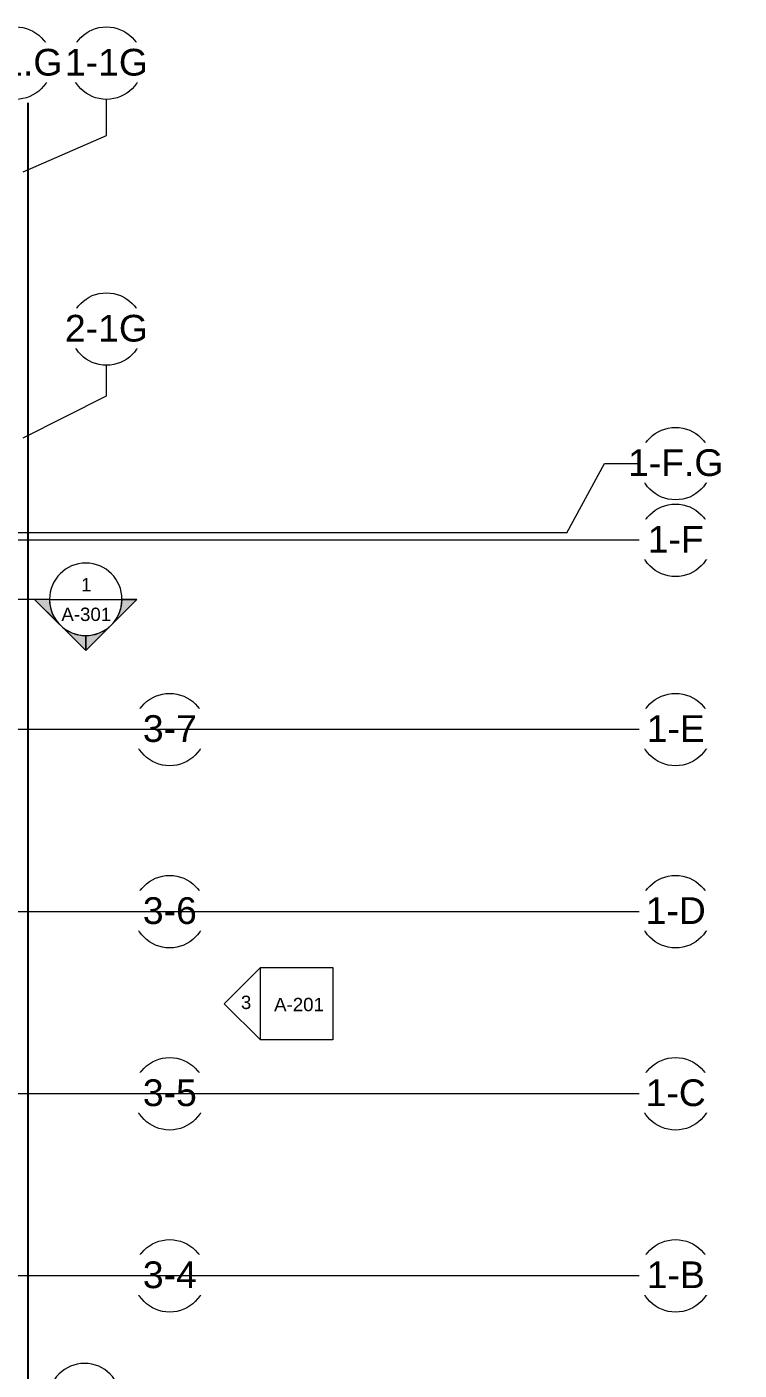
# Model space of a CAD drawing. Header units: inches. Extents: x 25557 to 33164, y -23509 to -20035.
# Drawn here: x 32219 to 33162, y -22234 to -20454 of the extents above; entities that cross this region are included whole.
import ezdxf

# ---------------------------------------------------------------- set-up
doc = ezdxf.new("R2010")
doc.units = ezdxf.units.IN
doc.header["$MEASUREMENT"] = 0
doc.linetypes.add('Grid Line 1_2_', pattern=[0.875, 0.5, -0.125, 0.125, -0.125])
doc.linetypes.add('Hidden', pattern=[0.28125, 0.1875, -0.09375])
for name, color, linetype, lineweight in [('A-PROP-SBCK', 71, 'Hidden', 25), ('G-ANNO-SYMB', 111, 'Continuous', 9), ('S-GRID', 1, 'Continuous', 9), ('S-GRID-IDEN', 1, 'Continuous', 9)]:
    doc.layers.add(name, color=color, linetype=linetype, lineweight=lineweight)
doc.styles.add('Arial', font='arial.ttf', dxfattribs={"height": 35.407186})
doc.styles.add('Arial_1', font='arial.ttf', dxfattribs={"height": 17.703593})

# ---------------------------------------------------------------- blocks, each defined once
blk = doc.blocks.new('Grid - Grid Head - Circle-14747-Overall Floor Plan')
at = {"layer": 'S-GRID-IDEN'}
blk.add_circle((0, 0), 0.25, dxfattribs=at)
blk = doc.blocks.new('Section - Section Head - Filled-1526-Overall Floor Plan')
at = {"layer": 'G-ANNO-SYMB'}
h = blk.add_hatch(color=256, dxfattribs=at)
edge = h.paths.add_edge_path(flags=0)
edge.add_line((-0.4268, 0.1768), (-0.25, 0.3536))
edge.add_line((-0.25, 0.3536), (-0.25, 0.25))
edge.add_arc((-0.25, 0), 0.25, 90, 135)
h = blk.add_hatch(color=256, dxfattribs=at)
edge = h.paths.add_edge_path(flags=0)
edge.add_arc((-0.25, 0), 0.25, 45, 90)
edge.add_line((-0.25, 0.25), (-0.25, 0.3536))
edge.add_line((-0.25, 0.3536), (-0.0732, 0.1768))
h = blk.add_hatch(color=256, dxfattribs=at)
edge = h.paths.add_edge_path(flags=0)
edge.add_arc((-0.25, 0), 0.2503, 137.9216, 180)
edge.add_line((-0.5003, 0), (-0.6036, 0))
edge.add_line((-0.6036, 0), (-0.4358, 0.1678))
h = blk.add_hatch(color=256, dxfattribs=at)
edge = h.paths.add_edge_path(flags=0)
edge.add_line((-0.0642, 0.1678), (0.1036, 0))
edge.add_line((0.1036, 0), (0.0003, 0))
edge.add_arc((-0.25, 0), 0.2503, 0, 42.0784)
for p, q in [((-0.25, 0.3536), (-0.6036, 0)), ((-0.25, 0.3536), (-0.4268, 0.1768)), ((-0.25, 0.3536), (0.1036, 0)), ((-0.25, 0.25), (-0.25, 0.3536)), ((-0.0732, 0.1768), (-0.25, 0.3536)), ((-0.25, 0.3536), (-0.25, 0.25)), ((-0.4358, 0.1678), (-0.6036, 0)), ((0.1036, 0), (-0.0642, 0.1678)), ((-0.6036, 0), (-0.5003, 0)), ((0.0003, 0), (0.1036, 0)), ((-0.5, 0), (-0.6036, 0)), ((0, 0), (0.1036, 0))]:
    blk.add_line(p, q, dxfattribs=at)
for radius, start, end in [(0.25, 360, 180), (0.25, 90, 135), (0.25, 45, 90), (0.2503, 137.9216, 180), (0.2503, 0, 42.0784), (0.25, 180, 360)]:
    blk.add_arc((-0.25, 0), radius, start, end, dxfattribs=at)
blk = doc.blocks.new('Elevation - Detail Number-93309-Overall Floor Plan')
at = {"layer": 'G-ANNO-SYMB'}
for p, q in [((-0.25, -0.25), (-0.25, 0.25)), ((-0.25, 0.25), (0.25, 0.25)), ((0.25, 0.25), (0.25, -0.25)), ((0.25, -0.25), (-0.25, -0.25))]:
    blk.add_line(p, q, dxfattribs=at)
blk = doc.blocks.new('Elevation - Detail Number-93036-Overall Floor Plan')
at = {"layer": 'G-ANNO-SYMB'}
for p, q in [((0, 0.25), (-0.25, 0)), ((0.25, 0), (0, 0.25)), ((-0.25, 0), (0.25, 0))]:
    blk.add_line(p, q, dxfattribs=at)

msp = doc.modelspace()

# ---------------------------------------------------------------- linework, layer by layer
at = {"layer": 'A-PROP-SBCK'}
msp.add_line((32219.8, -20554.9), (32219.8, -23033.9), dxfattribs=at)
at = {"layer": 'G-ANNO-SYMB'}
for q in [(27937.8, -21212.5), (32344.5, -21212.5)]:
    msp.add_line((32248.5, -21212.5), q, dxfattribs=at)
at = {"layer": 'S-GRID'}
for p, q in [((32323.9, -20598.1), (32323.9, -20550.1)), ((32213.7, -20646.1), (32323.9, -20598.1)), ((32323.9, -20943.1), (32323.9, -20902.4)), ((32213.7, -20998.4), (32323.9, -20943.1)), ((32933.8, -21124.3), (32983.5, -21032.7))]:
    msp.add_line(p, q, dxfattribs=at)
at = {"layer": 'S-GRID', "linetype": 'Grid Line 1_2_'}
msp.add_line((32933.8, -21124.3), (28680.3, -21124.3), dxfattribs=at)

# ---------------------------------------------------------------- block references
at = {"layer": 'G-ANNO-SYMB', "xscale": 191.9999999999999, "yscale": 191.9999999999999, "zscale": 191.9999999999999, "rotation": 180}
for p in [(32248.5, -21212.5), (32247, -22272.8)]:
    msp.add_blockref('Section - Section Head - Filled-1526-Overall Floor Plan', p, dxfattribs=at)
at = {"layer": 'G-ANNO-SYMB', "xscale": 191.9999999999999, "yscale": 191.9999999999999, "zscale": 191.9999999999999}
msp.add_blockref('Elevation - Detail Number-93309-Overall Floor Plan', (32575.8, -21748.2), dxfattribs=at)
at = {"layer": 'S-GRID-IDEN', "xscale": 191.9999999999999, "yscale": 191.9999999999999, "zscale": 191.9999999999999}
for p in [(32323.9, -20502.1), (32323.9, -20854.4)]:
    msp.add_blockref('Grid - Grid Head - Circle-14747-Overall Floor Plan', p, dxfattribs=at)
for p, rotation in [((33077.8, -21032.7), 89.99999999999982), ((33077.8, -21134.3), 89.99999999999982), ((32407.7, -21385.1), 89.99999999999984), ((33077.8, -21385.1), 89.99999999999984), ((32407.7, -21626.3), 89.99999999999984), ((33077.8, -21626.3), 89.99999999999984), ((32407.7, -21867.6), 89.99999999999984), ((33077.8, -21867.6), 89.99999999999984), ((32407.7, -22108.8), 89.99999999999984), ((33077.8, -22108.8), 89.99999999999984)]:
    msp.add_blockref('Grid - Grid Head - Circle-14747-Overall Floor Plan', p, dxfattribs=dict(at, rotation=rotation))

# ---------------------------------------------------------------- texts
at = {"layer": 'G-ANNO-SYMB', "char_height": 17.7, "attachment_point": 2, "line_spacing_factor": 0.938532, "style": 'Arial_1'}
for s, insert, width in [('1', (32297.2, -21184.2), 16.416), ('A-301', (32297.2, -21223.5), 78.624)]:
    msp.add_mtext(s, dxfattribs=dict(at, insert=insert, width=width))

# ---------------------------------------------------------------- next in the draw order: texts
at = {"layer": 'G-ANNO-SYMB', "insert": (32579, -21740.5), "char_height": 17.7, "width": 78.624, "attachment_point": 2, "line_spacing_factor": 0.938532, "style": 'Arial_1', "bg_fill": 3, "box_fill_scale": 1.25, "bg_fill_color": 0, "bg_fill_transparency": 0}
msp.add_mtext('A-201', dxfattribs=at)
at = {"layer": 'S-GRID-IDEN', "char_height": 35.41, "attachment_point": 2, "line_spacing_factor": 0.938532, "style": 'Arial', "bg_fill": 3, "box_fill_scale": 1.25, "bg_fill_color": 0, "bg_fill_transparency": 0}
for s, insert, width in [('1-1G', (32323.9, -20483.2), 130.896), ('2-1G', (32323.9, -20835.6), 130.896), ('1-F.G', (33078, -21013.7), 150.336), ('1-F', (33078, -21115.2), 88.128), ('3-7', (32407.9, -21366), 85.104), ('1-E', (33078, -21366), 91.584), ('3-6', (32407.9, -21607.2), 85.104), ('1-D', (33078, -21607.2), 94.608), ('3-5', (32407.9, -21848.5), 85.104), ('1-C', (33078, -21848.5), 94.608), ('3-4', (32407.9, -22089.7), 85.104), ('1-B', (33078, -22089.7), 91.584)]:
    msp.add_mtext(s, dxfattribs=dict(at, insert=insert, width=width))

# ---------------------------------------------------------------- next in the draw order: linework, layer by layer
at = {"layer": 'S-GRID'}
msp.add_line((32983.5, -21032.7), (33029.8, -21032.7), dxfattribs=at)
at = {"layer": 'S-GRID', "linetype": 'Grid Line 1_2_'}
for p, q in [((33029.8, -21134.3), (28680.3, -21134.3)), ((32359.7, -21385.1), (27403.7, -21385.1)), ((33029.8, -21385.1), (27860.3, -21385.1)), ((32359.7, -21626.3), (27403.7, -21626.3)), ((33029.8, -21626.3), (27860.3, -21626.3)), ((32359.7, -21867.6), (27403.7, -21867.6)), ((33029.8, -21867.6), (27860.3, -21867.6)), ((32359.7, -22108.8), (27403.7, -22108.8)), ((33029.8, -22108.8), (27860.3, -22108.8))]:
    msp.add_line(p, q, dxfattribs=at)

# ---------------------------------------------------------------- next in the draw order: block references
at = {"layer": 'G-ANNO-SYMB', "xscale": 191.9999999999999, "yscale": 191.9999999999999, "zscale": 191.9999999999999, "rotation": 90}
msp.add_blockref('Elevation - Detail Number-93036-Overall Floor Plan', (32527.8, -21748.2), dxfattribs=at)
at = {"layer": 'S-GRID-IDEN', "xscale": 191.9999999999999, "yscale": 191.9999999999999, "zscale": 191.9999999999999}
msp.add_blockref('Grid - Grid Head - Circle-14747-Overall Floor Plan', (32203.7, -20502.1), dxfattribs=at)

# ---------------------------------------------------------------- next in the draw order: texts
at = {"layer": 'G-ANNO-SYMB', "insert": (32508.9, -21737.6), "char_height": 17.7, "width": 16.416, "attachment_point": 2, "line_spacing_factor": 0.938532, "style": 'Arial_1', "bg_fill": 3, "box_fill_scale": 1.25, "bg_fill_color": 0, "bg_fill_transparency": 0}
msp.add_mtext('3', dxfattribs=at)
at = {"layer": 'S-GRID-IDEN', "insert": (32203.7, -20483.2), "char_height": 35.41, "width": 147.312, "attachment_point": 2, "line_spacing_factor": 0.938532, "style": 'Arial', "bg_fill": 3, "box_fill_scale": 1.25, "bg_fill_color": 0, "bg_fill_transparency": 0}
msp.add_mtext('1-1.G', dxfattribs=at)

doc.saveas('drawing.dxf')
